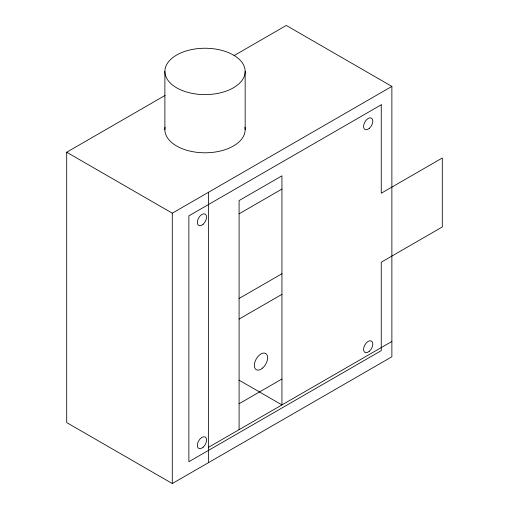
<?xml version="1.0" encoding="UTF-8"?>
<svg xmlns="http://www.w3.org/2000/svg" width="509" height="509" viewBox="0 0 509 509"><rect width="100%" height="100%" fill="white"/><g stroke="black" fill="none" stroke-linecap="round" stroke-linejoin="round"><path stroke-width="0.76" d="M233.975 55.653L286.287 25.45L391.873 86.409L391.873 356.771L172.284 483.55L66.704 422.591L66.704 152.229L165.139 95.393M66.704 152.229L172.284 213.182L391.873 86.409M239.09 213.818L281.941 189.081M239.09 298.478L281.941 273.734M239.09 319.086L281.941 294.342M239.09 403.745L281.941 379.001M208.563 447.29L391.873 341.456M238.982 380.121L281.941 404.922L281.941 175.834L239.09 200.578L239.09 429.666M245.16 71.419A40.141 23.179 0 0 1 184.945 91.493A40.141 23.179 0 0 1 184.945 51.352A40.141 23.179 0 0 1 245.16 71.419L245.16 129.623M208.563 192.237L208.563 462.605M172.284 213.182L172.284 483.55M164.878 71.419L164.878 129.623M244.944 127.225A40.141 23.179 0 0 1 205.019 152.795A40.141 23.179 0 0 1 165.088 127.225M381.26 104.79L188.871 215.861L188.871 461.72L381.26 350.65L381.26 262.205L442.296 226.963L442.296 157.994L381.26 193.235L381.26 104.79M262.689 367.994A9.378 5.414 -60 0 0 265.666 353.462A9.378 5.414 -60 0 0 254.57 363.305A9.378 5.414 -60 0 0 262.689 367.994M369.394 351.216A6.566 3.792 -60 0 0 371.475 341.049A6.566 3.792 -60 0 0 363.706 347.933A6.566 3.792 -60 0 0 369.394 351.216M203.142 447.201A6.566 3.792 -60 0 0 205.222 437.027A6.566 3.792 -60 0 0 197.46 443.918A6.566 3.792 -60 0 0 203.142 447.201M369.394 128.281A6.566 3.792 -60 0 0 371.475 118.107A6.566 3.792 -60 0 0 363.706 124.998A6.566 3.792 -60 0 0 369.394 128.281M203.142 224.259A6.566 3.792 -60 0 0 205.222 214.092A6.566 3.792 -60 0 0 197.46 220.976A6.566 3.792 -60 0 0 203.142 224.259"/></g></svg>
